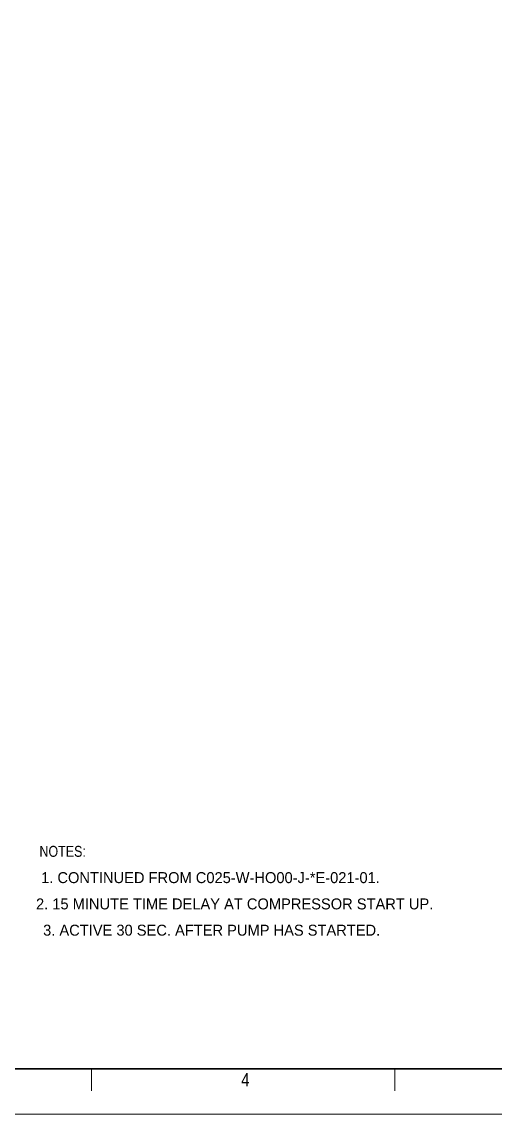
# Model space of a CAD drawing. Header units: millimetres. Extents: x 2 to 843, y -2 to 592.
# Drawn here: x 539.3 to 647.3, y -1.5 to 247.9 of the extents above; entities that cross this region are included whole.
import ezdxf
from ezdxf.enums import TextEntityAlignment as Align

# ---------------------------------------------------------------- set-up
doc = ezdxf.new("R2010")
doc.units = ezdxf.units.MM
for name, color, linetype, lineweight in [('1', 7, 'Continuous', 13), ('12', 7, 'Continuous', 25), ('9', 7, 'Continuous', 13)]:
    doc.layers.add(name, color=color, linetype=linetype, lineweight=lineweight)

msp = doc.modelspace()

# ---------------------------------------------------------------- linework, layer by layer
at = {"layer": '1', "lineweight": 35}
msp.add_line((650.591, 8.879), (11.974, 8.879), dxfattribs=at)
at = {"layer": '1'}
for p, q in [((555.254, 8.879), (555.254, 3.845)), ((624.417, 8.869), (624.417, 3.845))]:
    msp.add_line(p, q, dxfattribs=at)
at = {"layer": '12', "lineweight": 13}
msp.add_lwpolyline([(1.641, 592.497), (842.641, 592.497), (842.641, -1.503), (1.641, -1.503)], close=True, dxfattribs=at)
at = {"layer": '9'}
msp.add_lwpolyline([(1.641, -1.503), (842.641, -1.503), (842.641, 592.497), (1.641, 592.497)], close=True, dxfattribs=at)

# ---------------------------------------------------------------- texts
at = {"layer": '1', "width": 0.85}
msp.add_text('4', height=3.02, dxfattribs=at).set_placement((590.342, 4.851), align=Align.CENTER)
at = {"layer": '12', "width": 0.85}
msp.add_text('NOTES:', height=2.5, dxfattribs=at).set_placement((548.652, 57.246), align=Align.CENTER)
at = {"layer": '12'}
for s, p in [('1. CONTINUED FROM C025-W-HO00-J-*E-021-01.', (582.381, 51.246)), ('2. 15 MINUTE TIME DELAY AT COMPRESSOR START UP.', (587.896, 45.246)), ('3. ACTIVE 30 SEC. AFTER PUMP HAS STARTED.', (582.651, 39.246))]:
    msp.add_text(s, height=2.5, dxfattribs=at).set_placement(p, align=Align.CENTER)

doc.saveas('drawing.dxf')
